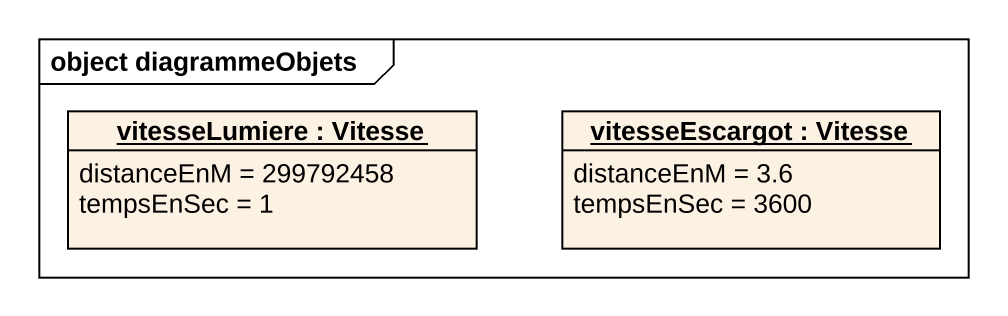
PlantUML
@startuml
mainframe object diagrammeObjets
hide circle
hide empty members
object "vitesseLumiere : Vitesse" as vitesseLumiere {
  distanceEnM = 299792458
  tempsEnSec = 1
}
object "vitesseEscargot : Vitesse" as vitesseEscargot {
  distanceEnM = 3.6
  tempsEnSec = 3600
}
@enduml
